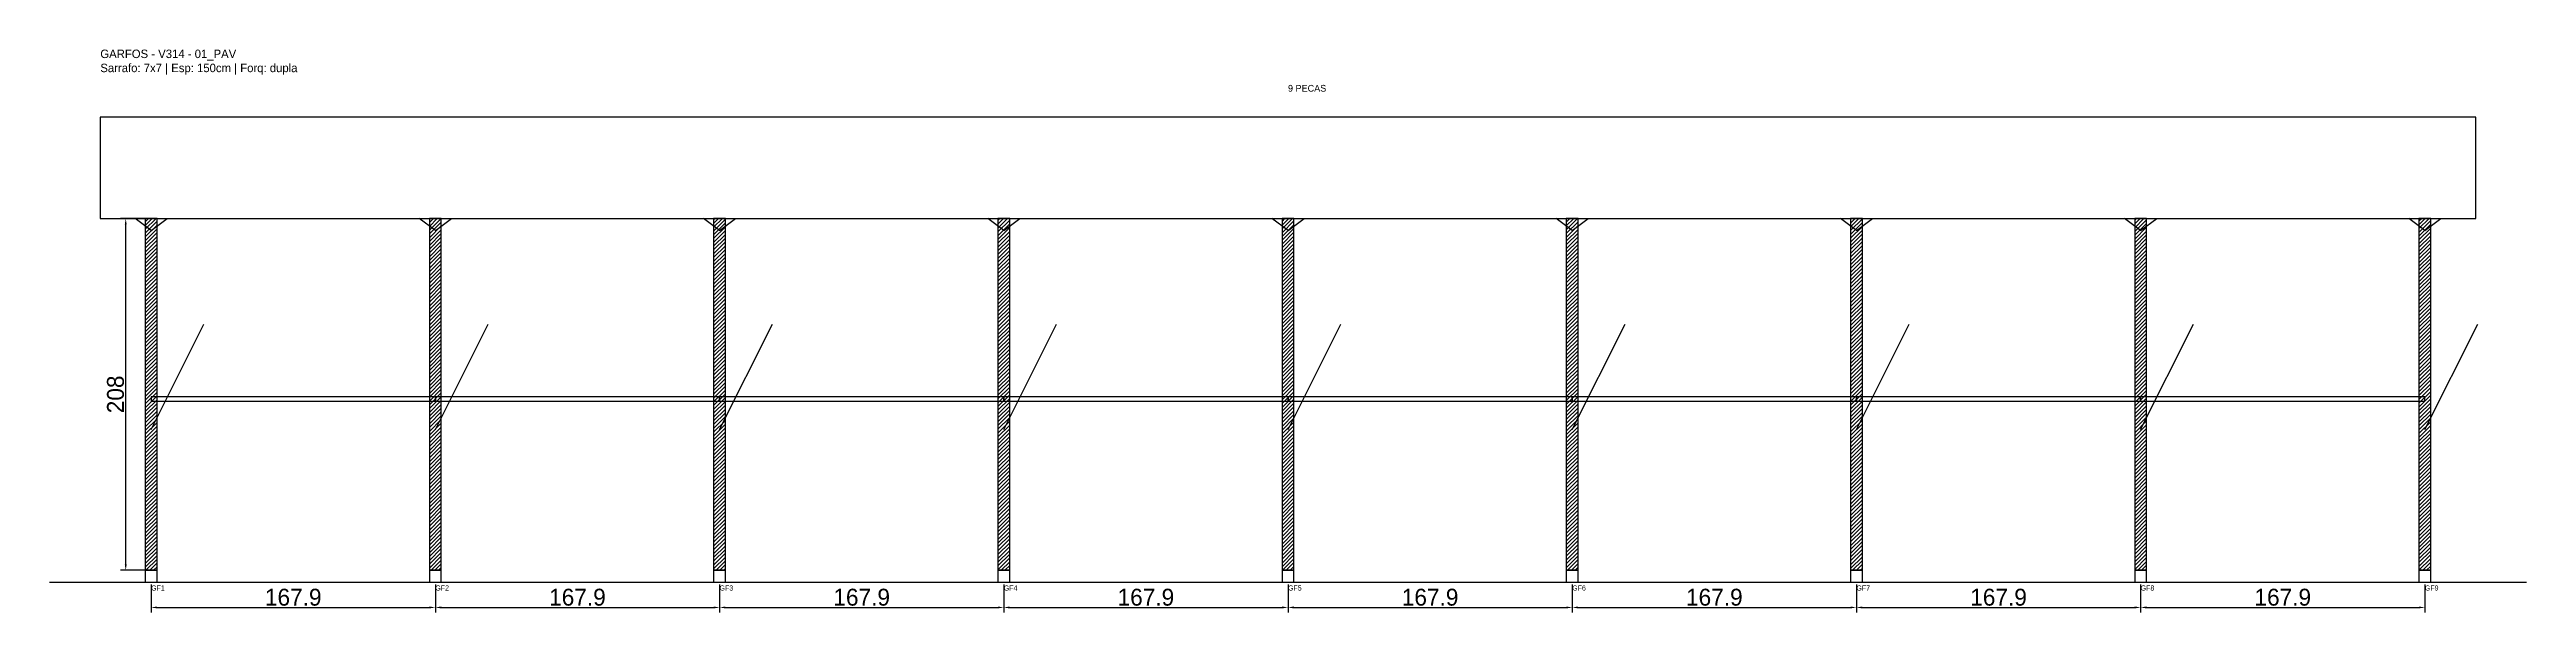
# Model space of a CAD drawing. Header units: metres. Extents: x -30 to 1433, y -25 to 308.
import ezdxf

# ---------------------------------------------------------------- set-up
doc = ezdxf.new("R2010")
doc.units = ezdxf.units.M
for name, color, linetype in [('BARRA_ANCORAGEM', 1, 'Continuous'), ('COTA', 241, 'Continuous'), ('GARFOS OK', 3, 'Continuous'), ('NOME DA VIGA', 6, 'Continuous'), ('SARR_7x7', 40, 'Continuous'), ('TIRAS REESCORAMENTO', 252, 'Continuous'), ('VIGAS', 3, 'Continuous')]:
    doc.layers.add(name, color=color, linetype=linetype)
doc.dimstyles.new('EZ DXF', dxfattribs={"dimtxt": 10, "dimasz": 3.5, "dimexe": 3, "dimexo": 1.5, "dimgap": 1, "dimtad": 1, "dimdec": 1, "dimdsep": 46, "dimcen": 2.5, "dimazin": 3, "dimtfac": 1, "dimtmove": 0, "dimatfit": 3})

msp = doc.modelspace()

# ---------------------------------------------------------------- hatches: boundary and pattern name
at = {"layer": 'COTA'}
h = msp.add_hatch(dxfattribs=at)
h.set_pattern_fill('ANSI31', scale=0.5)
h.paths.add_polyline_path([(26.5, 0), (33.5, 0), (33.5, 208), (26.5, 208)])
h = msp.add_hatch(dxfattribs=at)
h.set_pattern_fill('ANSI31', scale=0.5)
h.paths.add_polyline_path([(194.3725, 0), (201.3725, 0), (201.3725, 208), (194.3725, 208)])
h = msp.add_hatch(dxfattribs=at)
h.set_pattern_fill('ANSI31', scale=0.5)
h.paths.add_polyline_path([(362.245, 0), (369.245, 0), (369.245, 208), (362.245, 208)])
h = msp.add_hatch(dxfattribs=at)
h.set_pattern_fill('ANSI31', scale=0.5)
h.paths.add_polyline_path([(530.1175, 0), (537.1175, 0), (537.1175, 208), (530.1175, 208)])
h = msp.add_hatch(dxfattribs=at)
h.set_pattern_fill('ANSI31', scale=0.5)
h.paths.add_polyline_path([(697.99, 0), (704.99, 0), (704.99, 208), (697.99, 208)])
h = msp.add_hatch(dxfattribs=at)
h.set_pattern_fill('ANSI31', scale=0.5)
h.paths.add_polyline_path([(865.8625, 0), (872.8625, 0), (872.8625, 208), (865.8625, 208)])
h = msp.add_hatch(dxfattribs=at)
h.set_pattern_fill('ANSI31', scale=0.5)
h.paths.add_polyline_path([(1033.735, 0), (1040.735, 0), (1040.735, 208), (1033.735, 208)])
h = msp.add_hatch(dxfattribs=at)
h.set_pattern_fill('ANSI31', scale=0.5)
h.paths.add_polyline_path([(1201.6075, 0), (1208.6075, 0), (1208.6075, 208), (1201.6075, 208)])
h = msp.add_hatch(dxfattribs=at)
h.set_pattern_fill('ANSI31', scale=0.5)
h.paths.add_polyline_path([(1369.48, 0), (1376.48, 0), (1376.48, 208), (1369.48, 208)])

# ---------------------------------------------------------------- linework, layer by layer
at = {"layer": 'BARRA_ANCORAGEM'}
for p, q in [((30, 83.2), (61.2, 145.6)), ((197.8725, 83.2), (229.0725, 145.6)), ((365.745, 83.2), (396.945, 145.6)), ((533.6175, 83.2), (564.8175, 145.6)), ((701.49, 83.2), (732.69, 145.6)), ((869.3625, 83.2), (900.5625, 145.6)), ((1037.235, 83.2), (1068.435, 145.6)), ((1205.1075, 83.2), (1236.3075, 145.6)), ((1372.98, 83.2), (1404.18, 145.6))]:
    msp.add_line(p, q, dxfattribs=at)
at = {"layer": 'GARFOS OK'}
for p, q in [((30, 201), (20.5, 208)), ((20.5, 208), (39.5, 208)), ((30, 201), (39.5, 208)), ((197.8725, 201), (188.3725, 208)), ((188.3725, 208), (207.3725, 208)), ((197.8725, 201), (207.3725, 208)), ((365.745, 201), (356.245, 208)), ((356.245, 208), (375.245, 208)), ((365.745, 201), (375.245, 208)), ((533.6175, 201), (524.1175, 208)), ((524.1175, 208), (543.1175, 208)), ((533.6175, 201), (543.1175, 208)), ((701.49, 201), (691.99, 208)), ((691.99, 208), (710.99, 208)), ((701.49, 201), (710.99, 208)), ((869.3625, 201), (859.8625, 208)), ((859.8625, 208), (878.8625, 208)), ((869.3625, 201), (878.8625, 208)), ((1037.235, 201), (1027.735, 208)), ((1027.735, 208), (1046.735, 208)), ((1037.235, 201), (1046.735, 208)), ((1205.1075, 201), (1195.6075, 208)), ((1195.6075, 208), (1214.6075, 208)), ((1205.1075, 201), (1214.6075, 208)), ((1372.98, 201), (1363.48, 208)), ((1363.48, 208), (1382.48, 208)), ((1372.98, 201), (1382.48, 208))]:
    msp.add_line(p, q, dxfattribs=at)
at = {"layer": 'GARFOS OK', "linetype": 'CONTINUOUS'}
msp.add_line((-30, -7), (1432.98, -7), dxfattribs=at)
at = {"layer": 'GARFOS OK'}
for points in [[(26.5, 0), (33.5, 0), (33.5, 208), (26.5, 208), (26.5, 0)], [(194.3725, 0), (201.3725, 0), (201.3725, 208), (194.3725, 208), (194.3725, 0)], [(362.245, 0), (369.245, 0), (369.245, 208), (362.245, 208), (362.245, 0)], [(530.1175, 0), (537.1175, 0), (537.1175, 208), (530.1175, 208), (530.1175, 0)], [(697.99, 0), (704.99, 0), (704.99, 208), (697.99, 208), (697.99, 0)], [(865.8625, 0), (872.8625, 0), (872.8625, 208), (865.8625, 208), (865.8625, 0)], [(1033.735, 0), (1040.735, 0), (1040.735, 208), (1033.735, 208), (1033.735, 0)], [(1201.6075, 0), (1208.6075, 0), (1208.6075, 208), (1201.6075, 208), (1201.6075, 0)], [(1369.48, 0), (1376.48, 0), (1376.48, 208), (1369.48, 208), (1369.48, 0)]]:
    msp.add_lwpolyline(points, dxfattribs=at)
at = {"layer": 'SARR_7x7'}
for points in [[(26.5, -7), (33.5, -7), (33.5, 0), (26.5, 0), (26.5, -7)], [(194.3725, -7), (201.3725, -7), (201.3725, 0), (194.3725, 0), (194.3725, -7)], [(362.245, -7), (369.245, -7), (369.245, 0), (362.245, 0), (362.245, -7)], [(530.1175, -7), (537.1175, -7), (537.1175, 0), (530.1175, 0), (530.1175, -7)], [(697.99, -7), (704.99, -7), (704.99, 0), (697.99, 0), (697.99, -7)], [(865.8625, -7), (872.8625, -7), (872.8625, 0), (865.8625, 0), (865.8625, -7)], [(1033.735, -7), (1040.735, -7), (1040.735, 0), (1033.735, 0), (1033.735, -7)], [(1201.6075, -7), (1208.6075, -7), (1208.6075, 0), (1201.6075, 0), (1201.6075, -7)], [(1369.48, -7), (1376.48, -7), (1376.48, 0), (1369.48, 0), (1369.48, -7)]]:
    msp.add_lwpolyline(points, dxfattribs=at)
at = {"layer": 'TIRAS REESCORAMENTO'}
for points in [[(30, 100), (197.8725, 100), (197.8725, 102.5), (30, 102.5), (30, 100)], [(197.8725, 100), (365.745, 100), (365.745, 102.5), (197.8725, 102.5), (197.8725, 100)], [(365.745, 100), (533.6175, 100), (533.6175, 102.5), (365.745, 102.5), (365.745, 100)], [(533.6175, 100), (701.49, 100), (701.49, 102.5), (533.6175, 102.5), (533.6175, 100)], [(701.49, 100), (869.3625, 100), (869.3625, 102.5), (701.49, 102.5), (701.49, 100)], [(869.3625, 100), (1037.235, 100), (1037.235, 102.5), (869.3625, 102.5), (869.3625, 100)], [(1037.235, 100), (1205.1075, 100), (1205.1075, 102.5), (1037.235, 102.5), (1037.235, 100)], [(1205.1075, 100), (1372.98, 100), (1372.98, 102.5), (1205.1075, 102.5), (1205.1075, 100)]]:
    msp.add_lwpolyline(points, dxfattribs=at)
at = {"layer": 'VIGAS'}
msp.add_lwpolyline([(0, 208), (1402.98, 208), (1402.98, 268), (0, 268), (0, 208)], dxfattribs=at)

# ---------------------------------------------------------------- texts
at = {"layer": 'NOME DA VIGA'}
for s, height, p in [('9 PECAS', 4, (701.49, 283)), ('GF1', 3, (30, -12)), ('GF2', 3, (197.8725, -12)), ('GF3', 3, (365.745, -12)), ('GF4', 3, (533.6175, -12)), ('GF5', 3, (701.49, -12)), ('GF6', 3, (869.3625, -12)), ('GF7', 3, (1037.235, -12)), ('GF8', 3, (1205.1075, -12)), ('GF9', 3, (1372.98, -12))]:
    msp.add_text(s, height=height, dxfattribs=at).set_placement(p)
at = {"layer": 'NOME DA VIGA', "insert": (0, 293), "char_height": 5, "attachment_point": 7}
msp.add_mtext('GARFOS - V314 - 01_PAV\\PSarrafo: 7x7 | Esp: 150cm | Forq: dupla', dxfattribs=at)

# ---------------------------------------------------------------- dimensions: what is measured, and where the dimension line sits
at = {"layer": 'COTA'}
msp.add_linear_dim(base=(15, 0), p1=(30, 0), p2=(30, 208), angle=90, dimstyle='EZ DXF', dxfattribs=at).render()
for base, p1, p2 in [((30, -22), (30, -7), (197.8725, -7)), ((197.8725, -22), (197.8725, -7), (365.745, -7)), ((365.745, -22), (365.745, -7), (533.6175, -7)), ((533.6175, -22), (533.6175, -7), (701.49, -7)), ((701.49, -22), (701.49, -7), (869.3625, -7)), ((869.3625, -22), (869.3625, -7), (1037.235, -7)), ((1037.235, -22), (1037.235, -7), (1205.1075, -7)), ((1205.1075, -22), (1205.1075, -7), (1372.98, -7))]:
    msp.add_linear_dim(base=base, p1=p1, p2=p2, dimstyle='EZ DXF', dxfattribs=at).render()

doc.saveas('drawing.dxf')
